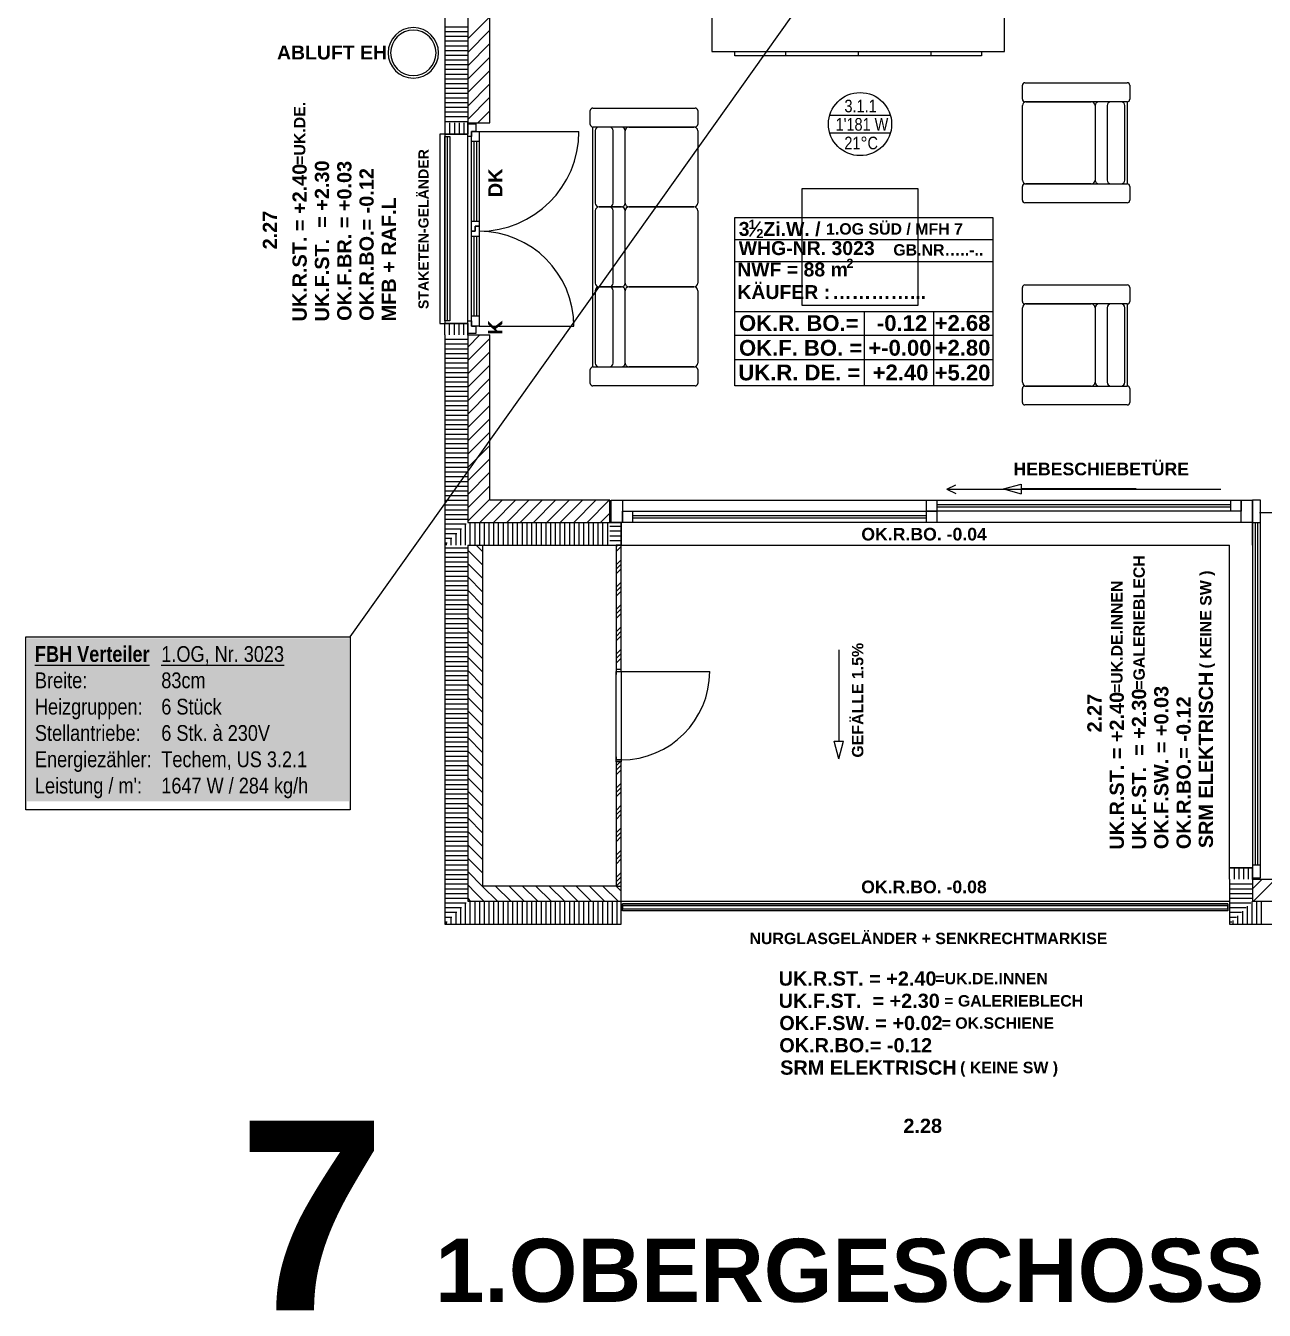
# Model space of a CAD drawing. Header units: millimetres. Extents: x -13068 to 19137, y -13507 to 12485.
# Drawn here: x -13068 to -3266, y -12809 to -2637 of the extents above; entities that cross this region are included whole.
import ezdxf

# ---------------------------------------------------------------- set-up
doc = ezdxf.new("R2010")
doc.units = ezdxf.units.MM
doc.header["$LTSCALE"] = 500
doc.layers.get('0').update_dxf_attribs({"lineweight": 18})
for name, color, linetype in [('A04_1.OGHaus 7$0$010 Aussenwände', 8, 'Continuous'), ('A04_1.OGHaus 7$0$010 Aussenwände Bauteilschraffuren', 8, 'Continuous'), ('A04_1.OGHaus 7$0$010 Aussenwände Schichttrennlinien', 8, 'Continuous'), ('A04_1.OGHaus 7$0$010 Fenster', 8, 'Continuous'), ('A04_1.OGHaus 7$0$010 Türen', 8, 'Continuous'), ('A04_1.OGHaus 7$0$060 Möbel Einbau', 8, 'Continuous'), ('A04_1.OGHaus 7$0$065 Möbel Einrichtung', 8, 'Continuous'), ('A04_1.OGHaus 7$0$090 Schraffuren Bauteilschraffuren', 8, 'Continuous'), ('A04_1.OGHaus 7$0$155 Beschriftungen Projekt', 8, 'Continuous'), ('A_OG01_Haus 7$0$MRI XREF', 8, 'Continuous'), ('H-RAUMNUMMERN', 240, 'Continuous'), ('MRI XREF', 8, 'Continuous')]:
    doc.layers.add(name, color=color, linetype=linetype)
doc.layers.add('H-TEXT', color=240, linetype='Continuous', lineweight=25)
doc.styles.add('A04_1.OGHaus 7$0$arial', font='')
doc.styles.add('MRI', font='ARIALN.TTF')
doc.styles.get('A04_1.OGHaus 7$0$arial').set_extended_font_data('Arial', bold=True)

# ---------------------------------------------------------------- blocks, each defined once
blk = doc.blocks.new('A04_1.OGHaus 7')
at = {"layer": 'A04_1.OGHaus 7$0$010 Aussenwände'}
for p, q in [((-5.263, 15.302), (-5.263, 13.452)), ((-4.908, 13.452), (-4.908, 14.512)), ((-5.263, 13.452), (-5.263, 13.362)), ((-5.083, 13.452), (-5.083, 13.362)), ((-5.083, 13.362), (-5.083, 13.452)), ((-5.083, 13.452), (-5.018, 13.452)), ((-5.018, 13.452), (-4.908, 13.452)), ((-5.263, 13.362), (-5.083, 13.362)), ((-5.263, 13.342), (-5.223, 13.342)), ((-5.263, 11.882), (-5.263, 13.342)), ((-5.243, 11.882), (-5.243, 13.342)), ((-5.223, 13.342), (-5.223, 11.882)), ((-5.223, 11.882), (-5.263, 11.882)), ((-5.263, 11.772), (-5.263, 11.862)), ((-5.263, 11.862), (-5.083, 11.862)), ((-5.083, 11.772), (-5.083, 11.862)), ((-5.083, 11.862), (-5.083, 11.772)), ((-5.263, 11.772), (-5.263, 10.107)), ((-5.083, 11.772), (-5.018, 11.772)), ((-5.018, 11.772), (-4.908, 11.772)), ((-4.908, 10.462), (-4.908, 11.772)), ((-3.958, 10.462), (-4.908, 10.462)), ((-3.958, 10.287), (-3.958, 10.462)), ((1.127, 10.287), (1.127, 10.462)), ((-3.958, 10.287), (-3.868, 10.287)), ((-3.868, 10.287), (-3.958, 10.287)), ((-3.868, 10.107), (-3.868, 10.287)), ((1.127, 10.107), (1.127, 10.287)), ((-5.263, 10.107), (-5.263, 7.107)), ((-5.083, 10.107), (-4.963, 10.107)), ((-5.083, 10.107), (-3.958, 10.107)), ((-4.963, 7.407), (-4.963, 10.107)), ((-3.958, 10.107), (-3.868, 10.107)), ((-3.908, 10.107), (-3.908, 9.122)), ((-3.868, 10.107), (-3.908, 10.107)), ((-3.868, 9.122), (-3.868, 10.107)), ((-3.868, 9.122), (-3.908, 9.122)), ((-3.868, 8.392), (-3.908, 8.392)), ((-3.908, 8.392), (-3.908, 7.407)), ((-3.868, 7.407), (-3.868, 8.392)), ((0.947, 7.462), (0.947, 7.552)), ((0.947, 7.552), (1.127, 7.552)), ((1.127, 7.462), (1.127, 7.552)), ((1.127, 7.552), (1.127, 7.462)), ((0.947, 7.462), (0.947, 7.107)), ((1.127, 7.462), (1.192, 7.462)), ((1.192, 7.462), (1.302, 7.462)), ((-3.908, 7.407), (-4.963, 7.407)), ((-3.868, 7.287), (-3.868, 7.407)), ((-3.868, 7.287), (0.947, 7.287)), ((-3.868, 7.107), (-3.868, 7.287)), ((0.932, 7.267), (-3.859, 7.267)), ((0.932, 7.212), (-3.859, 7.212)), ((-5.263, 7.107), (-3.868, 7.107)), ((0.947, 7.107), (1.912, 7.107))]:
    blk.add_line(p, q, dxfattribs=at)
for radius, start, end in [(0.2, 90, 270), (0.2, 90, 270), (0.2, 90, 270), (0.2, 90, 270), (0.18, 90, 270), (0.18, 90, 270), (0.18, 90, 270), (0.18, 90, 270), (0.2, 270, 90), (0.2, 270, 90), (0.2, 270, 90), (0.2, 270, 90), (0.18, 270, 90), (0.18, 270, 90), (0.18, 270, 90), (0.18, 270, 90)]:
    blk.add_arc((-5.513, 14.005), radius, start, end, dxfattribs=at)
at = {"layer": 'A04_1.OGHaus 7$0$010 Aussenwände Bauteilschraffuren'}
for p, q in [((-5.083, 14.115), (-4.908, 14.29)), ((-5.263, 14.212), (-5.083, 14.212)), ((-5.263, 14.175), (-5.083, 14.175)), ((-5.083, 14.009), (-4.908, 14.184)), ((-5.263, 14.137), (-5.083, 14.137)), ((-5.263, 14.1), (-5.083, 14.1)), ((-5.263, 14.062), (-5.083, 14.062)), ((-5.083, 13.903), (-4.908, 14.078)), ((-5.263, 14.025), (-5.083, 14.025)), ((-5.263, 13.987), (-5.083, 13.987)), ((-5.263, 13.95), (-5.083, 13.95)), ((-5.083, 13.797), (-4.908, 13.972)), ((-5.263, 13.912), (-5.083, 13.912)), ((-5.263, 13.875), (-5.083, 13.875)), ((-5.263, 13.837), (-5.083, 13.837)), ((-5.083, 13.69), (-4.908, 13.865)), ((-5.263, 13.8), (-5.083, 13.8)), ((-5.263, 13.762), (-5.083, 13.762)), ((-5.083, 13.584), (-4.908, 13.759)), ((-5.263, 13.725), (-5.083, 13.725)), ((-5.263, 13.687), (-5.083, 13.687)), ((-5.263, 13.65), (-5.083, 13.65)), ((-5.083, 13.478), (-4.908, 13.653)), ((-5.263, 13.612), (-5.083, 13.612)), ((-5.263, 13.575), (-5.083, 13.575)), ((-5.263, 13.537), (-5.083, 13.537)), ((-5.003, 13.452), (-4.908, 13.547)), ((-5.263, 13.5), (-5.083, 13.5)), ((-5.263, 13.462), (-5.083, 13.462)), ((-5.226, 13.452), (-5.226, 13.362)), ((-5.188, 13.452), (-5.188, 13.362)), ((-5.151, 13.452), (-5.151, 13.362)), ((-5.113, 13.452), (-5.113, 13.362)), ((-5.226, 11.772), (-5.226, 11.862)), ((-5.188, 11.772), (-5.188, 11.862)), ((-5.151, 11.772), (-5.151, 11.862)), ((-5.113, 11.772), (-5.113, 11.862)), ((-5.263, 11.737), (-5.083, 11.737)), ((-5.263, 11.7), (-5.083, 11.7)), ((-5.083, 11.675), (-4.986, 11.772)), ((-5.083, 11.569), (-4.908, 11.744)), ((-5.263, 11.662), (-5.083, 11.662)), ((-5.263, 11.625), (-5.083, 11.625)), ((-5.083, 11.463), (-4.908, 11.638)), ((-5.263, 11.587), (-5.083, 11.587)), ((-5.263, 11.55), (-5.083, 11.55)), ((-5.263, 11.512), (-5.083, 11.512)), ((-5.083, 11.357), (-4.908, 11.532)), ((-5.263, 11.475), (-5.083, 11.475)), ((-5.263, 11.437), (-5.083, 11.437)), ((-5.263, 11.4), (-5.083, 11.4)), ((-5.083, 11.251), (-4.908, 11.426)), ((-5.263, 11.362), (-5.083, 11.362)), ((-5.263, 11.325), (-5.083, 11.325)), ((-5.083, 11.145), (-4.908, 11.32)), ((-5.263, 11.287), (-5.083, 11.287)), ((-5.263, 11.25), (-5.083, 11.25)), ((-5.263, 11.212), (-5.083, 11.212)), ((-5.083, 11.039), (-4.908, 11.214)), ((-5.263, 11.175), (-5.083, 11.175)), ((-5.263, 11.137), (-5.083, 11.137)), ((-5.263, 11.1), (-5.083, 11.1)), ((-5.083, 10.933), (-4.908, 11.108)), ((-5.263, 11.062), (-5.083, 11.062)), ((-5.263, 11.025), (-5.083, 11.025)), ((-5.263, 10.987), (-5.083, 10.987)), ((-5.083, 10.827), (-4.908, 11.002)), ((-5.263, 10.95), (-5.083, 10.95)), ((-5.263, 10.912), (-5.083, 10.912)), ((-5.083, 10.721), (-4.908, 10.896)), ((-5.263, 10.875), (-5.083, 10.875)), ((-5.263, 10.837), (-5.083, 10.837)), ((-5.263, 10.8), (-5.083, 10.8)), ((-5.083, 10.615), (-4.908, 10.79)), ((-5.263, 10.762), (-5.083, 10.762)), ((-5.263, 10.725), (-5.083, 10.725)), ((-5.263, 10.687), (-5.083, 10.687)), ((-5.083, 10.509), (-4.908, 10.684)), ((-5.263, 10.65), (-5.083, 10.65)), ((-5.263, 10.612), (-5.083, 10.612)), ((-5.263, 10.575), (-5.083, 10.575)), ((-5.263, 10.537), (-5.083, 10.537)), ((-5.263, 10.5), (-5.083, 10.5)), ((-5.083, 10.402), (-4.908, 10.577)), ((-5.263, 10.462), (-5.083, 10.462)), ((-5.263, 10.425), (-5.083, 10.425)), ((-5.263, 10.387), (-5.083, 10.387)), ((-5.083, 10.296), (-4.908, 10.471)), ((-4.986, 10.287), (-4.811, 10.462)), ((-4.88, 10.287), (-4.705, 10.462)), ((-4.774, 10.287), (-4.599, 10.462)), ((-4.668, 10.287), (-4.493, 10.462)), ((-4.562, 10.287), (-4.387, 10.462)), ((-4.456, 10.287), (-4.281, 10.462)), ((-4.35, 10.287), (-4.175, 10.462)), ((-4.244, 10.287), (-4.069, 10.462)), ((-4.138, 10.287), (-3.963, 10.462)), ((-5.263, 10.35), (-5.083, 10.35)), ((-5.263, 10.312), (-5.083, 10.312)), ((-5.263, 10.275), (-5.095, 10.275)), ((-5.063, 10.107), (-5.063, 10.287)), ((-5.025, 10.107), (-5.025, 10.287)), ((-4.988, 10.107), (-4.988, 10.287)), ((-4.95, 10.107), (-4.95, 10.287)), ((-4.913, 10.107), (-4.913, 10.287)), ((-4.875, 10.107), (-4.875, 10.287)), ((-4.838, 10.107), (-4.838, 10.287)), ((-4.8, 10.107), (-4.8, 10.287)), ((-4.763, 10.107), (-4.763, 10.287)), ((-4.725, 10.107), (-4.725, 10.287)), ((-4.688, 10.107), (-4.688, 10.287)), ((-4.65, 10.107), (-4.65, 10.287)), ((-4.613, 10.107), (-4.613, 10.287)), ((-4.575, 10.107), (-4.575, 10.287)), ((-4.538, 10.107), (-4.538, 10.287)), ((-4.5, 10.107), (-4.5, 10.287)), ((-4.463, 10.107), (-4.463, 10.287)), ((-4.425, 10.107), (-4.425, 10.287)), ((-4.388, 10.107), (-4.388, 10.287)), ((-4.35, 10.107), (-4.35, 10.287)), ((-4.313, 10.107), (-4.313, 10.287)), ((-4.275, 10.107), (-4.275, 10.287)), ((-4.238, 10.107), (-4.238, 10.287)), ((-4.2, 10.107), (-4.2, 10.287)), ((-4.163, 10.107), (-4.163, 10.287)), ((-4.125, 10.107), (-4.125, 10.287)), ((-4.088, 10.107), (-4.088, 10.287)), ((-4.05, 10.107), (-4.05, 10.287)), ((-4.032, 10.287), (-3.958, 10.361)), ((-4.013, 10.107), (-4.013, 10.287)), ((-3.975, 10.107), (-3.975, 10.287)), ((-5.263, 10.237), (-5.133, 10.237)), ((-5.263, 10.2), (-5.17, 10.2)), ((-5.175, 10.107), (-5.175, 10.195)), ((-5.138, 10.107), (-5.138, 10.233)), ((-5.1, 10.107), (-5.1, 10.27)), ((-3.958, 10.257), (-3.868, 10.257)), ((-3.958, 10.22), (-3.868, 10.22)), ((-3.958, 10.182), (-3.868, 10.182)), ((-5.263, 10.162), (-5.208, 10.162)), ((-5.263, 10.125), (-5.245, 10.125)), ((-5.263, 10.087), (-5.083, 10.087)), ((-5.25, 10.107), (-5.25, 10.12)), ((-5.213, 10.107), (-5.213, 10.158)), ((-5.016, 10.107), (-4.963, 10.054)), ((-3.958, 10.145), (-3.868, 10.145)), ((-3.908, 10.093), (-3.894, 10.107)), ((-3.908, 10.057), (-3.868, 10.097)), ((-5.263, 10.05), (-5.083, 10.05)), ((-5.263, 10.012), (-5.083, 10.012)), ((-5.263, 9.975), (-5.083, 9.975)), ((-5.083, 10.068), (-4.963, 9.948)), ((-3.908, 9.951), (-3.868, 9.991)), ((-5.263, 9.937), (-5.083, 9.937)), ((-5.263, 9.9), (-5.083, 9.9)), ((-5.083, 9.962), (-4.963, 9.842)), ((-3.908, 9.916), (-3.868, 9.956)), ((-3.908, 9.88), (-3.868, 9.92)), ((-5.263, 9.862), (-5.083, 9.862)), ((-5.263, 9.825), (-5.083, 9.825)), ((-5.263, 9.787), (-5.083, 9.787)), ((-5.083, 9.856), (-4.963, 9.736)), ((-3.908, 9.774), (-3.868, 9.814)), ((-3.908, 9.739), (-3.868, 9.779)), ((-5.263, 9.75), (-5.083, 9.75)), ((-5.263, 9.712), (-5.083, 9.712)), ((-5.263, 9.675), (-5.083, 9.675)), ((-5.083, 9.75), (-4.963, 9.63)), ((-3.908, 9.704), (-3.868, 9.744)), ((-5.263, 9.637), (-5.083, 9.637)), ((-5.263, 9.6), (-5.083, 9.6)), ((-5.263, 9.562), (-5.083, 9.562)), ((-5.083, 9.644), (-4.963, 9.524)), ((-3.908, 9.598), (-3.868, 9.638)), ((-3.908, 9.562), (-3.868, 9.602)), ((-3.908, 9.527), (-3.868, 9.567)), ((-5.263, 9.525), (-5.083, 9.525)), ((-5.263, 9.487), (-5.083, 9.487)), ((-5.083, 9.538), (-4.963, 9.418)), ((-3.908, 9.421), (-3.868, 9.461)), ((-5.263, 9.45), (-5.083, 9.45)), ((-5.263, 9.412), (-5.083, 9.412)), ((-5.263, 9.375), (-5.083, 9.375)), ((-5.083, 9.432), (-4.963, 9.312)), ((-3.908, 9.385), (-3.868, 9.425)), ((-3.908, 9.35), (-3.868, 9.39)), ((-5.263, 9.337), (-5.083, 9.337)), ((-5.263, 9.3), (-5.083, 9.3)), ((-5.263, 9.262), (-5.083, 9.262)), ((-5.083, 9.326), (-4.963, 9.206)), ((-3.908, 9.244), (-3.868, 9.284)), ((-5.263, 9.225), (-5.083, 9.225)), ((-5.263, 9.187), (-5.083, 9.187)), ((-5.083, 9.22), (-4.963, 9.1)), ((-3.908, 9.209), (-3.868, 9.249)), ((-3.908, 9.173), (-3.868, 9.213)), ((-5.263, 9.15), (-5.083, 9.15)), ((-5.263, 9.112), (-5.083, 9.112)), ((-5.263, 9.075), (-5.083, 9.075)), ((-5.083, 9.114), (-4.963, 8.994)), ((-5.263, 9.037), (-5.083, 9.037)), ((-5.263, 9), (-5.083, 9)), ((-5.263, 8.962), (-5.083, 8.962)), ((-5.083, 9.008), (-4.963, 8.888)), ((-5.263, 8.925), (-5.083, 8.925)), ((-5.263, 8.887), (-5.083, 8.887)), ((-5.263, 8.85), (-5.083, 8.85)), ((-5.083, 8.902), (-4.963, 8.782)), ((-5.263, 8.812), (-5.083, 8.812)), ((-5.263, 8.775), (-5.083, 8.775)), ((-5.083, 8.796), (-4.963, 8.676)), ((-5.263, 8.737), (-5.083, 8.737)), ((-5.263, 8.7), (-5.083, 8.7)), ((-5.263, 8.662), (-5.083, 8.662)), ((-5.083, 8.689), (-4.963, 8.569)), ((-5.263, 8.625), (-5.083, 8.625)), ((-5.263, 8.587), (-5.083, 8.587)), ((-5.263, 8.55), (-5.083, 8.55)), ((-5.083, 8.583), (-4.963, 8.463)), ((-5.263, 8.512), (-5.083, 8.512)), ((-5.263, 8.475), (-5.083, 8.475)), ((-5.083, 8.477), (-4.963, 8.357)), ((-5.263, 8.437), (-5.083, 8.437)), ((-5.263, 8.4), (-5.083, 8.4)), ((-5.263, 8.362), (-5.083, 8.362)), ((-5.083, 8.371), (-4.963, 8.251)), ((-3.908, 8.36), (-3.876, 8.392)), ((-3.908, 8.325), (-3.868, 8.365)), ((-5.263, 8.325), (-5.083, 8.325)), ((-5.263, 8.287), (-5.083, 8.287)), ((-5.263, 8.25), (-5.083, 8.25)), ((-5.083, 8.265), (-4.963, 8.145)), ((-3.908, 8.289), (-3.868, 8.329)), ((-5.263, 8.212), (-5.083, 8.212)), ((-5.263, 8.175), (-5.083, 8.175)), ((-5.263, 8.137), (-5.083, 8.137)), ((-5.083, 8.159), (-4.963, 8.039)), ((-3.908, 8.183), (-3.868, 8.223)), ((-3.908, 8.148), (-3.868, 8.188)), ((-3.908, 8.113), (-3.868, 8.153)), ((-5.263, 8.1), (-5.083, 8.1)), ((-5.263, 8.062), (-5.083, 8.062)), ((-5.083, 8.053), (-4.963, 7.933)), ((-3.908, 8.007), (-3.868, 8.047)), ((-5.263, 8.025), (-5.083, 8.025)), ((-5.263, 7.987), (-5.083, 7.987)), ((-5.263, 7.95), (-5.083, 7.95)), ((-5.083, 7.947), (-4.963, 7.827)), ((-3.908, 7.971), (-3.868, 8.011)), ((-3.908, 7.936), (-3.868, 7.976)), ((-5.263, 7.912), (-5.083, 7.912)), ((-5.263, 7.875), (-5.083, 7.875)), ((-5.263, 7.837), (-5.083, 7.837)), ((-5.083, 7.841), (-4.963, 7.721)), ((-3.908, 7.83), (-3.868, 7.87)), ((-3.908, 7.794), (-3.868, 7.834)), ((-5.263, 7.8), (-5.083, 7.8)), ((-5.263, 7.762), (-5.083, 7.762)), ((-5.083, 7.735), (-4.963, 7.615)), ((-3.908, 7.759), (-3.868, 7.799)), ((-5.263, 7.725), (-5.083, 7.725)), ((-5.263, 7.687), (-5.083, 7.687)), ((-5.263, 7.65), (-5.083, 7.65)), ((-3.908, 7.653), (-3.868, 7.693)), ((-3.908, 7.618), (-3.868, 7.658)), ((-5.263, 7.612), (-5.083, 7.612)), ((-5.263, 7.575), (-5.083, 7.575)), ((-5.263, 7.537), (-5.083, 7.537)), ((-5.083, 7.629), (-4.963, 7.509)), ((-3.908, 7.582), (-3.868, 7.622)), ((0.984, 7.462), (0.984, 7.552)), ((1.022, 7.462), (1.022, 7.552)), ((1.059, 7.462), (1.059, 7.552)), ((1.097, 7.462), (1.097, 7.552)), ((-5.263, 7.5), (-5.083, 7.5)), ((-5.263, 7.462), (-5.083, 7.462)), ((-5.083, 7.523), (-4.965, 7.405)), ((-3.908, 7.476), (-3.868, 7.516)), ((-3.908, 7.441), (-3.868, 7.481)), ((-3.907, 7.407), (-3.868, 7.446)), ((1.127, 7.385), (1.204, 7.462)), ((1.135, 7.287), (1.31, 7.462)), ((-5.263, 7.425), (-5.083, 7.425)), ((-5.263, 7.387), (-5.083, 7.387)), ((-5.263, 7.35), (-5.083, 7.35)), ((-5.083, 7.417), (-5.018, 7.352)), ((-5.018, 7.352), (-4.954, 7.287)), ((-4.965, 7.405), (-4.848, 7.287)), ((-4.862, 7.407), (-4.742, 7.287)), ((-4.756, 7.407), (-4.636, 7.287)), ((-4.649, 7.407), (-4.529, 7.287)), ((-4.543, 7.407), (-4.423, 7.287)), ((-4.437, 7.407), (-4.317, 7.287)), ((-4.331, 7.407), (-4.211, 7.287)), ((-4.225, 7.407), (-4.105, 7.287)), ((-4.119, 7.407), (-3.999, 7.287)), ((-4.013, 7.407), (-3.893, 7.287)), ((-3.907, 7.407), (-3.868, 7.368)), ((0.947, 7.425), (1.127, 7.425)), ((0.947, 7.387), (1.127, 7.387)), ((0.947, 7.35), (1.127, 7.35)), ((-5.263, 7.312), (-5.083, 7.312)), ((-5.263, 7.275), (-5.095, 7.275)), ((-5.263, 7.237), (-5.133, 7.237)), ((-5.138, 7.107), (-5.138, 7.233)), ((-5.1, 7.107), (-5.1, 7.27)), ((-5.083, 7.311), (-5.071, 7.299)), ((-5.071, 7.299), (-5.06, 7.287)), ((-5.063, 7.107), (-5.063, 7.287)), ((-5.025, 7.107), (-5.025, 7.287)), ((-4.988, 7.107), (-4.988, 7.287)), ((-4.95, 7.107), (-4.95, 7.287)), ((-4.913, 7.107), (-4.913, 7.287)), ((-4.875, 7.107), (-4.875, 7.287)), ((-4.838, 7.107), (-4.838, 7.287)), ((-4.8, 7.107), (-4.8, 7.287)), ((-4.763, 7.107), (-4.763, 7.287)), ((-4.725, 7.107), (-4.725, 7.287)), ((-4.688, 7.107), (-4.688, 7.287)), ((-4.65, 7.107), (-4.65, 7.287)), ((-4.613, 7.107), (-4.613, 7.287)), ((-4.575, 7.107), (-4.575, 7.287)), ((-4.538, 7.107), (-4.538, 7.287)), ((-4.5, 7.107), (-4.5, 7.287)), ((-4.463, 7.107), (-4.463, 7.287)), ((-4.425, 7.107), (-4.425, 7.287)), ((-4.388, 7.107), (-4.388, 7.287)), ((-4.35, 7.107), (-4.35, 7.287)), ((-4.313, 7.107), (-4.313, 7.287)), ((-4.275, 7.107), (-4.275, 7.287)), ((-4.238, 7.107), (-4.238, 7.287)), ((-4.2, 7.107), (-4.2, 7.287)), ((-4.163, 7.107), (-4.163, 7.287)), ((-4.125, 7.107), (-4.125, 7.287)), ((-4.088, 7.107), (-4.088, 7.287)), ((-4.05, 7.107), (-4.05, 7.287)), ((-4.013, 7.107), (-4.013, 7.287)), ((-3.975, 7.107), (-3.975, 7.287)), ((-3.938, 7.107), (-3.938, 7.287)), ((-3.9, 7.107), (-3.9, 7.287)), ((0.947, 7.312), (1.127, 7.312)), ((0.947, 7.275), (1.115, 7.275)), ((0.947, 7.237), (1.077, 7.237)), ((1.087, 7.107), (1.087, 7.248)), ((1.125, 7.107), (1.125, 7.285)), ((1.162, 7.107), (1.162, 7.287)), ((1.2, 7.107), (1.2, 7.287)), ((-5.263, 7.2), (-5.17, 7.2)), ((-5.263, 7.162), (-5.208, 7.162)), ((-5.263, 7.125), (-5.245, 7.125)), ((-5.25, 7.107), (-5.25, 7.12)), ((-5.213, 7.107), (-5.213, 7.158)), ((-5.175, 7.107), (-5.175, 7.195)), ((0.947, 7.2), (1.04, 7.2)), ((0.947, 7.162), (1.002, 7.162)), ((0.947, 7.125), (0.965, 7.125)), ((0.975, 7.107), (0.975, 7.135)), ((1.012, 7.107), (1.012, 7.173)), ((1.05, 7.107), (1.05, 7.21))]:
    blk.add_line(p, q, dxfattribs=at)
at = {"layer": 'A04_1.OGHaus 7$0$010 Aussenwände Schichttrennlinien'}
for p, q in [((-5.083, 15.302), (-5.083, 13.452)), ((-5.083, 13.362), (-5.263, 13.362)), ((-5.083, 11.862), (-5.263, 11.862)), ((-5.083, 11.772), (-5.083, 10.287)), ((-5.083, 10.287), (-3.958, 10.287)), ((-3.868, 10.287), (-3.868, 10.107)), ((-5.083, 10.107), (-5.083, 7.287)), ((1.127, 7.552), (0.947, 7.552)), ((1.127, 7.462), (1.127, 7.287)), ((-3.908, 7.407), (-3.868, 7.407)), ((-5.083, 7.287), (-3.892, 7.287)), ((-3.892, 7.287), (-3.868, 7.287)), ((1.127, 7.287), (1.912, 7.287))]:
    blk.add_line(p, q, dxfattribs=at)
for p in [(-5.083, 13.452), (-5.083, 11.772), (-3.958, 10.287), (1.127, 7.462)]:
    blk.add_point(p, dxfattribs=at)
at = {"layer": 'A04_1.OGHaus 7$0$010 Fenster'}
for p, q in [((-5.083, 13.452), (-5.018, 13.452)), ((-5.083, 13.362), (-5.083, 13.452)), ((-5.083, 13.342), (-5.083, 13.442)), ((-5.083, 13.442), (-5.018, 13.442)), ((-5.018, 13.442), (-5.018, 13.382)), ((-5.263, 13.362), (-5.303, 13.362)), ((-5.303, 13.362), (-5.303, 11.862)), ((-5.263, 13.362), (-5.263, 11.862)), ((-5.083, 11.882), (-5.083, 13.342)), ((-5.053, 13.342), (-5.083, 13.342)), ((-5.018, 13.382), (-5.053, 13.382)), ((-5.053, 13.382), (-5.053, 13.342)), ((-5.053, 13.382), (-4.993, 13.382)), ((-5.053, 13.302), (-5.053, 13.382)), ((-4.993, 13.382), (-4.993, 13.302)), ((-4.993, 13.382), (-4.203, 13.382)), ((-5.053, 12.672), (-5.053, 13.302)), ((-4.993, 13.302), (-5.053, 13.302)), ((-5.033, 12.672), (-5.033, 13.302)), ((-5.013, 13.302), (-5.013, 12.672)), ((-4.993, 13.302), (-4.993, 12.672)), ((-5.053, 12.592), (-5.053, 12.672)), ((-5.053, 12.672), (-4.993, 12.672)), ((-5.023, 12.632), (-5.023, 12.592)), ((-4.993, 12.632), (-5.023, 12.632)), ((-5.023, 12.592), (-5.023, 12.632)), ((-5.023, 12.632), (-4.993, 12.632)), ((-4.993, 12.672), (-4.993, 12.632)), ((-4.993, 12.632), (-4.993, 12.552)), ((-5.023, 12.592), (-5.053, 12.592)), ((-5.053, 12.552), (-5.053, 12.592)), ((-5.053, 12.592), (-5.023, 12.592)), ((-5.053, 11.922), (-5.053, 12.552)), ((-4.993, 12.552), (-5.053, 12.552)), ((-5.033, 11.922), (-5.033, 12.552)), ((-5.013, 12.552), (-5.013, 11.922)), ((-4.993, 12.552), (-4.993, 11.922)), ((-5.053, 11.922), (-4.993, 11.922)), ((-5.053, 11.842), (-5.053, 11.922)), ((-4.993, 11.922), (-4.993, 11.842)), ((-5.303, 11.862), (-5.263, 11.862)), ((-5.083, 11.782), (-5.083, 11.882)), ((-5.083, 11.882), (-5.053, 11.882)), ((-5.083, 11.862), (-5.083, 11.772)), ((-5.053, 11.882), (-5.053, 11.842)), ((-5.053, 11.842), (-5.018, 11.842)), ((-4.993, 11.842), (-5.053, 11.842)), ((-5.018, 11.842), (-5.018, 11.782)), ((-4.993, 11.842), (-4.243, 11.842)), ((-5.018, 11.782), (-5.083, 11.782)), ((-5.083, 11.772), (-5.018, 11.772)), ((-1.291, 10.55), (-1.221, 10.585)), ((-1.291, 10.55), (0.877, 10.55)), ((-1.291, 10.55), (-1.221, 10.515)), ((-3.958, 10.287), (-3.958, 10.462)), ((-3.948, 10.462), (-3.858, 10.462)), ((-3.948, 10.287), (-3.948, 10.462)), ((-3.858, 10.462), (1.037, 10.462)), ((-3.858, 10.462), (-3.858, 10.287)), ((-1.451, 10.418), (-1.451, 10.462)), ((-1.451, 10.462), (-1.371, 10.462)), ((-1.451, 10.375), (-1.451, 10.418)), ((-1.371, 10.462), (0.957, 10.462)), ((-1.371, 10.462), (-1.371, 10.375)), ((-1.371, 10.428), (0.957, 10.428)), ((0.957, 10.408), (-1.371, 10.408)), ((0.957, 10.375), (0.957, 10.462)), ((0.957, 10.462), (1.037, 10.462)), ((1.037, 10.287), (1.037, 10.462)), ((1.037, 10.462), (1.127, 10.462)), ((1.037, 10.462), (1.037, 10.375)), ((1.127, 10.287), (1.127, 10.462)), ((1.127, 10.462), (1.127, 10.287)), ((1.192, 10.462), (1.127, 10.462)), ((1.192, 10.287), (1.192, 10.462)), ((-3.868, 10.287), (-3.958, 10.287)), ((-3.858, 10.287), (-3.948, 10.287)), ((-3.858, 10.287), (-3.858, 10.375)), ((-3.858, 10.375), (-3.778, 10.375)), ((1.037, 10.287), (-3.858, 10.287)), ((-3.778, 10.287), (-3.858, 10.287)), ((-3.778, 10.375), (-1.451, 10.375)), ((-3.778, 10.375), (-3.778, 10.287)), ((-3.778, 10.341), (-1.451, 10.341)), ((-1.451, 10.321), (-3.778, 10.321)), ((-1.451, 10.287), (-3.778, 10.287)), ((-1.451, 10.287), (-1.451, 10.375)), ((-1.451, 10.375), (-1.371, 10.375)), ((-1.371, 10.375), (-1.451, 10.375)), ((-1.371, 10.287), (-1.451, 10.287)), ((-1.371, 10.375), (-1.371, 10.331)), ((0.957, 10.375), (-1.371, 10.375)), ((-1.371, 10.331), (-1.371, 10.287)), ((1.037, 10.375), (0.957, 10.375)), ((1.127, 10.287), (1.037, 10.287)), ((1.127, 10.287), (1.127, 7.572)), ((1.127, 10.287), (1.192, 10.287)), ((1.149, 10.287), (1.149, 7.572)), ((1.169, 7.572), (1.169, 10.287)), ((1.192, 7.572), (1.192, 10.287)), ((1.192, 7.572), (1.127, 7.572)), ((1.127, 7.572), (1.127, 7.472)), ((1.127, 7.552), (1.127, 7.462)), ((1.192, 7.472), (1.192, 7.572)), ((1.127, 7.472), (1.192, 7.472)), ((1.127, 7.462), (1.192, 7.462))]:
    blk.add_line(p, q, dxfattribs=at)
for centre, radius, start, end in [((-4.993, 13.382), 0.79, 270, 0), ((-4.993, 11.842), 0.75, 0, 90)]:
    blk.add_arc(centre, radius, start, end, dxfattribs=at)
at = {"layer": 'A04_1.OGHaus 7$0$010 Türen'}
for p, q in [((-3.908, 9.122), (-3.908, 9.082)), ((-3.868, 9.122), (-3.908, 9.122)), ((-3.868, 9.122), (-3.908, 9.122)), ((-3.908, 9.082), (-3.908, 9.107)), ((-3.908, 9.107), (-3.868, 9.107)), ((-3.908, 9.107), (-3.868, 9.107)), ((-3.908, 8.407), (-3.908, 9.107)), ((-3.868, 9.107), (-3.868, 9.122)), ((-3.868, 9.107), (-3.868, 8.407)), ((-3.868, 9.107), (-3.168, 9.107)), ((-3.908, 8.392), (-3.908, 8.432)), ((-3.908, 8.432), (-3.908, 8.407)), ((-3.908, 8.407), (-3.868, 8.407)), ((-3.868, 8.407), (-3.908, 8.407)), ((-3.868, 8.392), (-3.908, 8.392)), ((-3.868, 8.392), (-3.908, 8.392)), ((-3.868, 8.407), (-3.868, 8.392))]:
    blk.add_line(p, q, dxfattribs=at)
blk.add_arc((-3.868, 9.107), 0.7, 270, 0, dxfattribs=at)
at = {"layer": 'A04_1.OGHaus 7$0$060 Möbel Einbau'}
for p, q in [((-0.843, 10.552), (-0.703, 10.589)), ((-0.703, 10.589), (-0.703, 10.514)), ((-0.843, 10.552), (-0.703, 10.514)), ((0.206, 10.552), (-0.703, 10.552)), ((1.466, 10.362), (1.184, 10.362)), ((-3.868, 10.107), (0.947, 10.107)), ((0.947, 7.552), (0.947, 10.107)), ((-2.146, 9.277), (-2.146, 8.554)), ((-2.146, 8.414), (-2.183, 8.554)), ((-2.183, 8.554), (-2.108, 8.554)), ((-2.146, 8.414), (-2.108, 8.554))]:
    blk.add_line(p, q, dxfattribs=at)
at = {"layer": 'A04_1.OGHaus 7$0$065 Möbel Einrichtung'}
for p, q in [((-3.15, 14.482), (-3.15, 14.015)), ((-0.836, 14.015), (-0.836, 14.482)), ((-3.15, 14.015), (-0.836, 14.015)), ((-2.97, 14.015), (-1.016, 14.015)), ((-2.97, 13.982), (-2.97, 14.015)), ((-1.016, 13.982), (-2.97, 13.982)), ((-2.567, 14.015), (-2.567, 13.982)), ((-1.993, 14.015), (-1.993, 13.982)), ((-1.419, 14.015), (-1.419, 13.982)), ((-1.016, 14.015), (-1.016, 13.982)), ((-0.693, 13.638), (-0.693, 13.748)), ((-0.673, 13.768), (0.137, 13.768)), ((0.157, 13.748), (0.157, 13.638)), ((-4.113, 13.438), (-4.113, 13.548)), ((-4.093, 13.568), (-3.283, 13.568)), ((-3.263, 13.548), (-3.263, 13.438)), ((-0.693, 12.998), (-0.693, 13.588)), ((0.137, 13.618), (-0.673, 13.618)), ((-0.663, 13.618), (-0.148, 13.618)), ((-0.118, 13.588), (-0.118, 12.998)), ((-0.118, 13.588), (-0.118, 12.998)), ((0.087, 13.618), (-0.088, 13.618)), ((-0.023, 13.588), (-0.023, 12.998)), ((0.117, 12.998), (0.117, 13.588)), ((0.137, 13.618), (0.137, 12.968)), ((-3.283, 13.418), (-4.093, 13.418)), ((-4.093, 11.518), (-4.093, 13.418)), ((-4.073, 13.388), (-4.073, 12.815)), ((-3.867, 13.418), (-4.043, 13.418)), ((-3.933, 12.815), (-3.933, 13.388)), ((-3.837, 12.815), (-3.837, 13.388)), ((-3.837, 12.815), (-3.837, 13.388)), ((-3.807, 13.418), (-3.293, 13.418)), ((-3.263, 13.388), (-3.263, 12.815)), ((-1.518, 12.928), (-2.438, 12.928)), ((-2.438, 12.928), (-2.438, 12.008)), ((-1.518, 12.008), (-1.518, 12.928)), ((-0.693, 12.838), (-0.693, 12.948)), ((-0.673, 12.968), (0.137, 12.968)), ((-0.148, 12.968), (-0.663, 12.968)), ((-0.088, 12.968), (0.087, 12.968)), ((0.157, 12.948), (0.157, 12.838)), ((0.137, 12.818), (-0.673, 12.818)), ((-4.073, 12.755), (-4.073, 12.182)), ((-3.867, 12.785), (-4.043, 12.785)), ((-4.043, 12.785), (-3.867, 12.785)), ((-3.933, 12.182), (-3.933, 12.755)), ((-3.837, 12.182), (-3.837, 12.755)), ((-3.837, 12.182), (-3.837, 12.755)), ((-3.807, 12.785), (-3.293, 12.785)), ((-3.293, 12.785), (-3.807, 12.785)), ((-3.263, 12.755), (-3.263, 12.182)), ((-4.073, 12.122), (-4.073, 11.548)), ((-3.867, 12.152), (-4.043, 12.152)), ((-4.043, 12.152), (-3.867, 12.152)), ((-3.933, 11.548), (-3.933, 12.122)), ((-3.837, 11.548), (-3.837, 12.122)), ((-3.837, 11.548), (-3.837, 12.122)), ((-3.807, 12.152), (-3.293, 12.152)), ((-3.293, 12.152), (-3.807, 12.152)), ((-3.263, 12.122), (-3.263, 11.548)), ((-0.693, 12.037), (-0.693, 12.147)), ((-0.673, 12.167), (0.137, 12.167)), ((0.157, 12.147), (0.157, 12.037)), ((-2.438, 12.008), (-1.518, 12.008)), ((0.137, 12.017), (-0.673, 12.017)), ((-0.663, 12.017), (-0.148, 12.017)), ((0.087, 12.017), (-0.088, 12.017)), ((0.137, 12.017), (0.137, 11.367)), ((-0.693, 11.397), (-0.693, 11.987)), ((-0.118, 11.987), (-0.118, 11.397)), ((-0.118, 11.987), (-0.118, 11.397)), ((-0.023, 11.987), (-0.023, 11.397)), ((0.117, 11.397), (0.117, 11.987)), ((-4.113, 11.388), (-4.113, 11.498)), ((-4.093, 11.518), (-3.283, 11.518)), ((-4.043, 11.518), (-3.867, 11.518)), ((-3.293, 11.518), (-3.807, 11.518)), ((-3.263, 11.498), (-3.263, 11.388)), ((-3.283, 11.368), (-4.093, 11.368)), ((-0.693, 11.237), (-0.693, 11.347)), ((-0.673, 11.367), (0.137, 11.367)), ((-0.148, 11.367), (-0.663, 11.367)), ((-0.088, 11.367), (0.087, 11.367)), ((0.157, 11.347), (0.157, 11.237)), ((0.137, 11.217), (-0.673, 11.217))]:
    blk.add_line(p, q, dxfattribs=at)
for centre, radius, start, end in [((-0.673, 13.748), 0.02, 90, 180), ((0.137, 13.748), 0.02, 0, 90), ((-0.673, 13.638), 0.02, 180, 270), ((0.137, 13.638), 0.02, 270, 0), ((-4.093, 13.548), 0.02, 90, 180), ((-3.283, 13.548), 0.02, 0, 90), ((-0.663, 13.588), 0.03, 90, 180), ((-0.148, 13.588), 0.03, 0, 90), ((-0.088, 13.588), 0.03, 90, 180), ((0.007, 13.588), 0.03, 90, 180), ((0.087, 13.588), 0.03, 0, 90), ((-4.093, 13.438), 0.02, 180, 270), ((-3.283, 13.438), 0.02, 270, 0), ((-4.043, 13.388), 0.03, 90, 180), ((-3.963, 13.388), 0.03, 0, 90), ((-3.867, 13.388), 0.03, 0, 90), ((-3.807, 13.388), 0.03, 90, 180), ((-3.293, 13.388), 0.03, 0, 90), ((-0.663, 12.998), 0.03, 180, 270), ((-0.673, 12.948), 0.02, 90, 180), ((-0.148, 12.998), 0.03, 270, 0), ((-0.088, 12.998), 0.03, 180, 270), ((0.007, 12.998), 0.03, 180, 270), ((0.087, 12.998), 0.03, 270, 0), ((0.137, 12.948), 0.02, 0, 90), ((-0.673, 12.838), 0.02, 180, 270), ((0.137, 12.838), 0.02, 270, 0), ((-4.043, 12.815), 0.03, 180, 270), ((-4.043, 12.755), 0.03, 90, 180), ((-3.963, 12.815), 0.03, 270, 0), ((-3.963, 12.755), 0.03, 0, 90), ((-3.867, 12.815), 0.03, 270, 0), ((-3.867, 12.755), 0.03, 0, 90), ((-3.807, 12.815), 0.03, 180, 270), ((-3.807, 12.755), 0.03, 90, 180), ((-3.293, 12.815), 0.03, 270, 0), ((-3.293, 12.755), 0.03, 0, 90), ((-4.043, 12.182), 0.03, 180, 270), ((-4.043, 12.122), 0.03, 90, 180), ((-3.963, 12.182), 0.03, 270, 0), ((-3.963, 12.122), 0.03, 0, 90), ((-3.867, 12.182), 0.03, 270, 0), ((-3.867, 12.122), 0.03, 0, 90), ((-3.807, 12.182), 0.03, 180, 270), ((-3.807, 12.122), 0.03, 90, 180), ((-3.293, 12.182), 0.03, 270, 0), ((-3.293, 12.122), 0.03, 0, 90), ((-0.673, 12.147), 0.02, 90, 180), ((0.137, 12.147), 0.02, 0, 90), ((-0.673, 12.037), 0.02, 180, 270), ((-0.663, 11.987), 0.03, 90, 180), ((-0.148, 11.987), 0.03, 0, 90), ((-0.088, 11.987), 0.03, 90, 180), ((0.007, 11.987), 0.03, 90, 180), ((0.087, 11.987), 0.03, 0, 90), ((0.137, 12.037), 0.02, 270, 0), ((-4.093, 11.498), 0.02, 90, 180), ((-4.043, 11.548), 0.03, 180, 270), ((-3.963, 11.548), 0.03, 270, 0), ((-3.867, 11.548), 0.03, 270, 0), ((-3.807, 11.548), 0.03, 180, 270), ((-3.293, 11.548), 0.03, 270, 0), ((-3.283, 11.498), 0.02, 0, 90), ((-0.663, 11.397), 0.03, 180, 270), ((-0.148, 11.397), 0.03, 270, 0), ((-0.088, 11.397), 0.03, 180, 270), ((0.007, 11.397), 0.03, 180, 270), ((0.087, 11.397), 0.03, 270, 0), ((-4.093, 11.388), 0.02, 180, 270), ((-3.283, 11.388), 0.02, 270, 0), ((-0.673, 11.347), 0.02, 90, 180), ((0.137, 11.347), 0.02, 0, 90), ((-0.673, 11.237), 0.02, 180, 270), ((0.137, 11.237), 0.02, 270, 0)]:
    blk.add_arc(centre, radius, start, end, dxfattribs=at)
at = {"layer": 'A04_1.OGHaus 7$0$090 Schraffuren Bauteilschraffuren'}
for p, q in [((-3.859, 7.212), (-3.859, 7.267)), ((-3.859, 7.267), (0.932, 7.267)), ((0.932, 7.252), (-3.859, 7.252)), ((-3.859, 7.252), (-3.859, 7.227)), ((-3.859, 7.227), (0.932, 7.227)), ((0.932, 7.267), (0.932, 7.212)), ((0.932, 7.227), (0.932, 7.252)), ((0.932, 7.212), (-3.859, 7.212))]:
    blk.add_line(p, q, dxfattribs=at)
at = {"layer": 'A04_1.OGHaus 7$0$155 Beschriftungen Projekt'}
for p, q in [((-2.97, 11.958), (-2.97, 12.701)), ((-2.97, 12.701), (-0.928, 12.701)), ((-2.85, 12.552), (-2.767, 12.671)), ((-0.928, 12.701), (-0.928, 11.958)), ((-2.97, 12.527), (-0.928, 12.527)), ((-2.97, 12.354), (-0.928, 12.354)), ((-2.97, 11.958), (-0.928, 11.958)), ((-2.97, 11.368), (-2.97, 11.958)), ((-1.946, 11.958), (-1.946, 11.368)), ((-1.398, 11.958), (-1.398, 11.368)), ((-0.928, 11.958), (-0.928, 11.368)), ((-2.97, 11.77), (-0.928, 11.77)), ((-0.928, 11.574), (-2.97, 11.574)), ((-0.928, 11.368), (-2.97, 11.368))]:
    blk.add_line(p, q, dxfattribs=at)
at = {"style": 'A04_1.OGHaus 7$0$arial'}
for s, height, p in [('GB.NR…..-..', 0.09, (-1.715, 12.4)), ('7', 1.5, (-6.898, 4.049))]:
    blk.add_text(s, height=height, dxfattribs=at).set_placement(p)
at = {"layer": 'A04_1.OGHaus 7$0$155 Beschriftungen Projekt', "style": 'A04_1.OGHaus 7$0$arial'}
for s, height, p in [('ABLUFT EH', 0.11, (-6.592, 13.953)), ('3', 0.11, (-2.938, 12.556)), ('1', 0.0726, (-2.86, 12.611)), ('Zi.W. / ', 0.11, (-2.743, 12.556)), ('1.OG SÜD / MFH 7', 0.09, (-2.247, 12.566)), ('WHG-NR. 3023', 0.11, (-2.938, 12.404)), ('2 ', 0.0726, (-2.799, 12.538)), ('NWF = 88 m', 0.11, (-2.95, 12.235)), ('2', 0.0726, (-2.086, 12.302)), ('KÄUFER : ', 0.11, (-2.949, 12.056)), ('…………...', 0.11, (-2.198, 12.056)), ('OK.R. BO.=   -0.12', 0.125, (-2.936, 11.803)), ('+2.68', 0.125, (-1.388, 11.804)), ('OK.F. BO. = +-0.00', 0.125, (-2.936, 11.607)), ('+2.80', 0.125, (-1.388, 11.608)), ('UK.R. DE. =  +2.40', 0.125, (-2.941, 11.412)), ('+5.20', 0.125, (-1.388, 11.411)), ('HEBESCHIEBETÜRE', 0.1, (-0.764, 10.66)), ('OK.R.BO. -0.04', 0.1, (-1.968, 10.144)), ('OK.R.BO. -0.08', 0.1, (-1.969, 7.351)), ('NURGLASGELÄNDER + SENKRECHTMARKISE', 0.09, (-2.853, 6.948)), ('UK.R.ST. = +2.40', 0.1125, (-2.622, 6.619)), ('=UK.DE.INNEN', 0.09, (-1.382, 6.63)), ('UK.F.ST.  = +2.30 ', 0.1125, (-2.622, 6.443)), ('= GALERIEBLECH', 0.09, (-1.312, 6.454)), ('OK.F.SW. = +0.02', 0.1125, (-2.617, 6.267)), ('= OK.SCHIENE', 0.09, (-1.333, 6.278)), ('OK.R.BO.= -0.12', 0.1125, (-2.617, 6.091)), ('SRM ELEKTRISCH', 0.1125, (-2.61, 5.914)), ('( KEINE SW )', 0.09, (-1.186, 5.926)), ('2.28', 0.1125, (-1.635, 5.453)), ('1.OBERGESCHOSS ', 0.5, (-5.34, 4.115))]:
    blk.add_text(s, height=height, dxfattribs=at).set_placement(p)
for s, height, p in [('=UK.DE.', 0.09, (-6.368, 13.118)), ('STAKETEN-GELÄNDER', 0.08, (-5.393, 11.976)), ('UK.F.ST.  = +2.30', 0.1125, (-6.18, 11.878)), ('OK.F.BR. = +0.03', 0.1125, (-6.003, 11.883)), ('UK.R.ST. = +2.40', 0.1125, (-6.357, 11.878)), ('OK.R.BO.= -0.12', 0.1125, (-5.827, 11.883)), ('DK', 0.1125, (-4.808, 12.862)), ('MFB + RAF.L', 0.1125, (-5.651, 11.879)), ('2.27', 0.1125, (-6.592, 12.449)), ('K', 0.113, (-4.808, 11.773)), ('=GALERIEBLECH', 0.09, (0.275, 8.962)), ('( KEINE SW )', 0.09, (0.803, 9.131)), ('=UK.DE.INNEN', 0.09, (0.099, 8.936)), ('GEFÄLLE 1.5%%%', 0.09, (-1.952, 8.425)), ('SRM ELEKTRISCH', 0.1125, (0.815, 7.708)), ('UK.F.ST.  = +2.30', 0.1125, (0.286, 7.696)), ('OK.F.SW. = +0.03', 0.1125, (0.462, 7.7)), ('2.27', 0.1125, (-0.067, 8.624)), ('UK.R.ST. = +2.40', 0.1125, (0.11, 7.696)), ('OK.R.BO.= -0.12', 0.1125, (0.639, 7.7))]:
    blk.add_text(s, height=height, rotation=90, dxfattribs=at).set_placement(p)
blk = doc.blocks.new('A_OG01_Haus 7')
at = {"layer": 'A_OG01_Haus 7$0$MRI XREF', "xscale": 1000, "yscale": 1000, "zscale": 1000}
blk.add_blockref('A04_1.OGHaus 7', (-4487, -16857), dxfattribs=at)

msp = doc.modelspace()

# ---------------------------------------------------------------- linework, layer by layer
at = {"layer": 'H-RAUMNUMMERN'}
for p, q in [((-6704.8, -3345.9), (-6224.8, -3345.9)), ((-6704.8, -3485.9), (-6224.8, -3485.9))]:
    msp.add_line(p, q, dxfattribs=at)
msp.add_circle((-6464.8, -3415.9), 250, dxfattribs=at)
at = {"layer": 'H-TEXT'}
msp.add_line((-10500.8, -7475), (-4952.2, 325), dxfattribs=at)
msp.add_lwpolyline([(-13067.7, -7475), (-10500.8, -7475), (-10500.8, -8845.1), (-13067.7, -8845.1)], close=True, dxfattribs=at)

# ---------------------------------------------------------------- block references
at = {"layer": 'MRI XREF'}
msp.add_blockref('A_OG01_Haus 7', (0, 0), dxfattribs=at)

# ---------------------------------------------------------------- texts
at = {"layer": 'H-RAUMNUMMERN', "insert": (-6461, -3273.5), "char_height": 100, "attachment_point": 5, "style": 'MRI'}
msp.add_mtext_dynamic_manual_height_columns('3.1.1', width=327.856, gutter_width=25, heights=[0], dxfattribs=at)
at = {"layer": 'H-RAUMNUMMERN', "color": 7, "insert": (-6449.9, -3418.8), "char_height": 100, "attachment_point": 5, "style": 'MRI'}
msp.add_mtext_dynamic_manual_height_columns("1'181 W", width=439.887, gutter_width=25, heights=[0], dxfattribs=at)
at = {"layer": 'H-RAUMNUMMERN', "color": 161, "insert": (-6456.2, -3566.2), "char_height": 100, "attachment_point": 5, "style": 'MRI'}
msp.add_mtext_dynamic_manual_height_columns('21°C', width=302.467, gutter_width=25, heights=[0], dxfattribs=at)
at = {"layer": 'H-TEXT', "insert": (-12994.6, -7549.5), "char_height": 125, "width": 2421.67, "attachment_point": 1, "style": 'MRI', "bg_fill": 1, "box_fill_scale": 1.5, "bg_fill_color": 2, "bg_fill_transparency": 0}
msp.add_mtext("\\pt1000;{\\fArial Narrow|b1|i0|c0|p34;\\L\\C7;FBH Verteiler\\fArial Narrow|b0|i0|c0|p34;^I1.OG, Nr. 3023\\P\\pt1000,1500;\\lBreite:^I83cm^I\\P\\pt1000;Heizgruppen:^I6 Stück\\PStellantriebe:^I6 Stk. à 230V\\PEnergiezähler:^ITechem, US 3.2.1\\PLeistung / m':^I1647 W / 284 kg/h}", dxfattribs=at)

doc.saveas('drawing.dxf')
